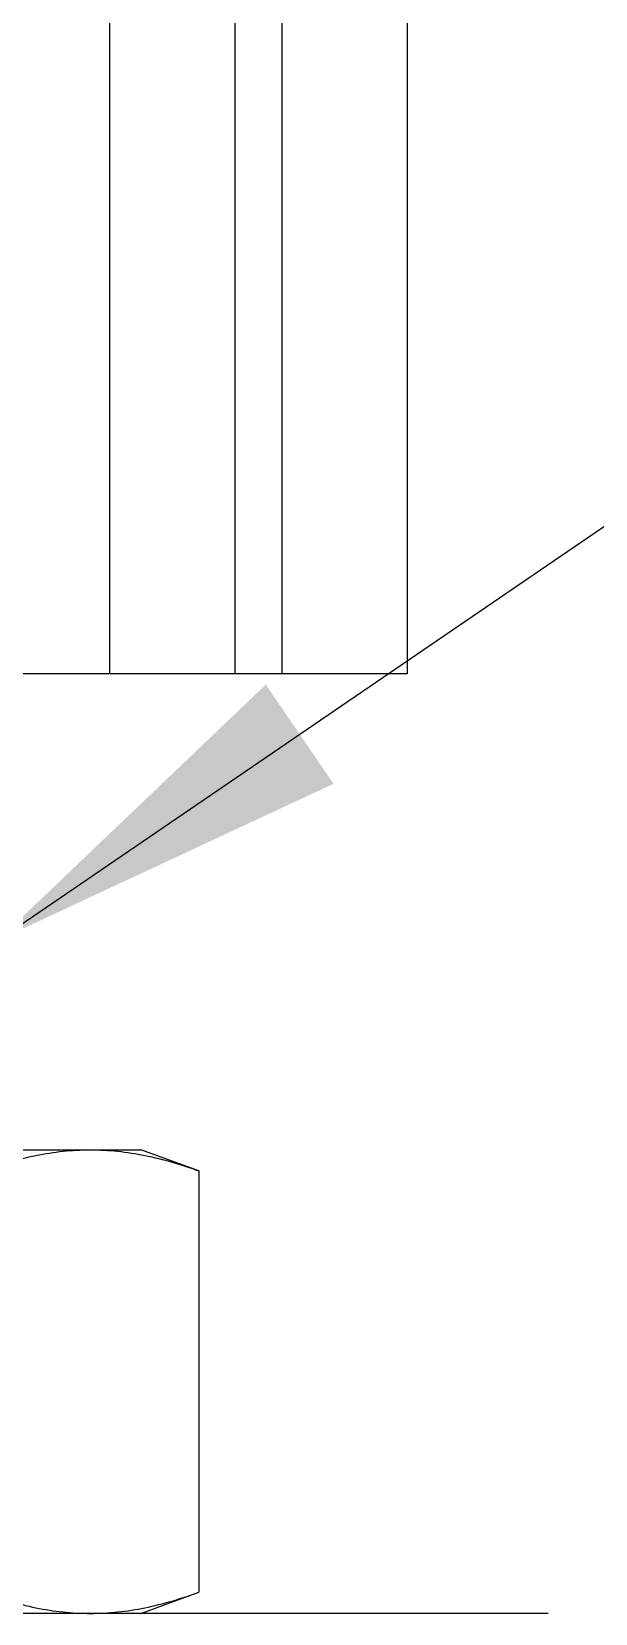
# Model space of a CAD drawing. Extents: x 185245 to 2166646, y -19957 to 815000.
# Drawn here: x 2006187.6 to 2006341.9, y 682498.6 to 682931.5 of the extents above; entities that cross this region are included whole.
import ezdxf

# ---------------------------------------------------------------- set-up
doc = ezdxf.new("R2010")
doc.units = 0
doc.header["$LTSCALE"] = 1000
doc.header["$MEASUREMENT"] = 0
doc.styles.get("Standard").update_dxf_attribs({"font": 'gbenor.shx', "bigfont": 'gbcbig.shx'})
doc.dimstyles.get("Standard").update_dxf_attribs({"dimscale": 100, "dimtxt": 3.5, "dimasz": 1, "dimexe": 2.5, "dimexo": 3, "dimgap": 1.5, "dimtad": 1, "dimdec": 0, "dimzin": 0, "dimdsep": 46, "dimtxsty": 'Standard', "dimblk": 'ARCHTICK', "dimcen": 0.09, "dimadec": 0, "dimazin": 0, "dimtfac": 1, "dimtdec": 0, "dimtix": 1, "dimtmove": 2, "dimatfit": 3, "dimfxl": 1, "dimtolj": 1, "dimtzin": 0, "dimarcsym": 0})

# ---------------------------------------------------------------- blocks, each defined once
blk = doc.blocks.new('gfhhrryyfd')
at = {"linetype": 'Continuous'}
for p, q in [((3693422.89, -1741005.43), (3693422.89, -1744418.97)), ((3693457.18, -1741005.43), (3693457.18, -1744418.97)), ((3693470.04, -1741005.43), (3693470.04, -1744418.97)), ((3693504.33, -1741005.43), (3693504.33, -1744418.97)), ((3693504.33, -1744418.97), (3693387.71, -1744418.97)), ((3693225.72, -1744549.27), (3693431.47, -1744549.27)), ((3693447.38, -1744555.06), (3693431.47, -1744549.27)), ((3693447.38, -1744555.06), (3693447.38, -1744670.35)), ((3693431.47, -1744676.15), (3693447.38, -1744670.35)), ((3693542.91, -1744676.15), (3693114.28, -1744676.15))]:
    blk.add_line(p, q, dxfattribs=at)
for points, knots in [([(3693387.99, -1744555.06), (3693392.81, -1744553.31), (3693402.54, -1744550.39), (3693412.69, -1744549.27), (3693417.68, -1744549.27)], [0, 0, 0, 0, 0.506411, 1, 1, 1, 1]), ([(3693417.68, -1744549.27), (3693422.68, -1744549.27), (3693432.83, -1744550.39), (3693442.56, -1744553.31), (3693447.38, -1744555.06)], [0, 0, 0, 0, 0.493589, 1, 1, 1, 1]), ([(3693387.99, -1744670.35), (3693392.81, -1744672.11), (3693402.54, -1744675.03), (3693412.69, -1744676.15), (3693417.68, -1744676.15)], [0, 0, 0, 0, 0.506411, 1, 1, 1, 1]), ([(3693417.68, -1744676.15), (3693422.68, -1744676.15), (3693432.83, -1744675.03), (3693442.56, -1744672.11), (3693447.38, -1744670.35)], [0, 0, 0, 0, 0.493589, 1, 1, 1, 1])]:
    blk.add_open_spline(points, degree=3, knots=knots, dxfattribs=at)
blk.add_leader([(3693392.36, -1744491.91), (3693997.43, -1744078.66)], dimstyle='Standard', override={"dimgap": 20, "dimtad": 0})

msp = doc.modelspace()

# ---------------------------------------------------------------- block references
at = {"lineweight": -3, "xscale": 0.9999959468841553, "yscale": 0.9999959506094456, "zscale": 0.9999959495959999}
msp.add_blockref('gfhhrryyfd', (-1687199, 2427167.71, 0), dxfattribs=at)

doc.saveas('drawing.dxf')
